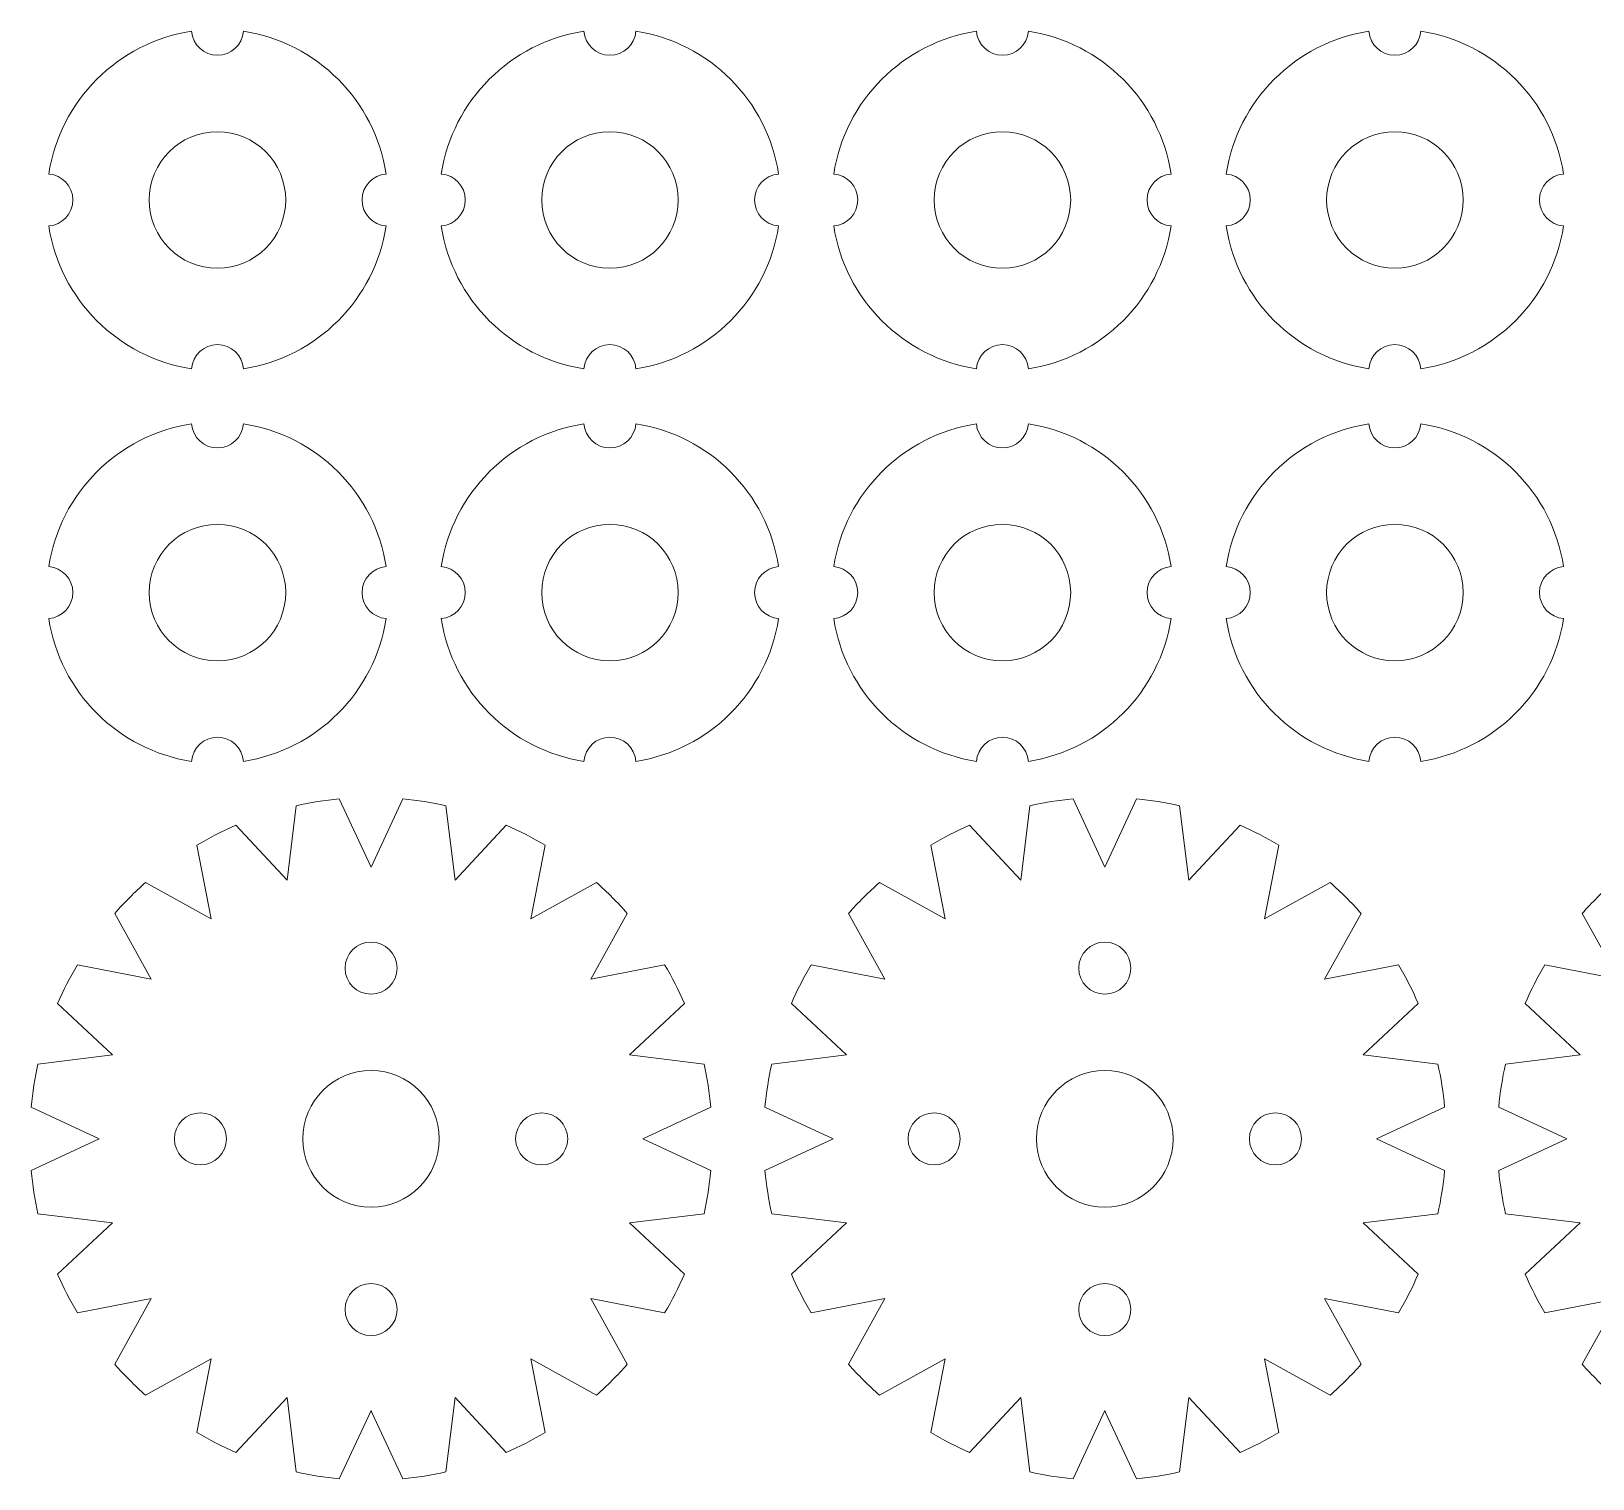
# Model space of a CAD drawing. Header units: centimetres. Extents: x -121 to 177, y -44 to 114.
# Drawn here: x 108.21 to 117.36, y -13.14 to -4.66 of the extents above; entities that cross this region are included whole.
import ezdxf

# ---------------------------------------------------------------- set-up
doc = ezdxf.new("R2010")
doc.units = ezdxf.units.CM
doc.header["$MEASUREMENT"] = 0
doc.layers.add('Layer 1', color=7, linetype='Continuous')

msp = doc.modelspace()

# ---------------------------------------------------------------- linework, layer by layer
at = {"layer": 'Layer 1', "lineweight": 20}
for centre, major_axis in [((109.3, -5.65), (0, 0.4)), ((111.6, -5.65), (0, 0.4)), ((113.9, -5.65), (0, 0.4)), ((116.2, -5.65), (0, 0.4)), ((109.3, -7.95), (0, 0.4)), ((111.6, -7.95), (0, 0.4)), ((113.9, -7.95), (0, 0.4)), ((116.2, -7.95), (0, 0.4)), ((110.2, -10.15), (0, 0.1525)), ((114.5, -10.15), (0, 0.1525)), ((110.2, -11.15), (0, 0.4)), ((114.5, -11.15), (0, 0.4)), ((109.2, -11.15), (0, 0.1525)), ((111.2, -11.15), (0, 0.1525)), ((113.5, -11.15), (0, 0.1525)), ((115.5, -11.15), (0, 0.1525)), ((110.2, -12.15), (0, 0.1525)), ((114.5, -12.15), (0, 0.1525))]:
    msp.add_ellipse(centre, major_axis=major_axis, ratio=1, dxfattribs=at)
for points, knots in [([(109.45207, -4.66149), (109.88253, -4.7272), (110.22273, -5.06747), (110.28844, -5.49793), (110.28844, -5.49793), (110.20963, -5.50384), (110.1475, -5.56968), (110.1475, -5.65), (110.1475, -5.65), (110.1475, -5.73032), (110.20963, -5.79616), (110.28844, -5.80207), (110.28844, -5.80207), (110.22273, -6.23253), (109.88253, -6.5728), (109.45207, -6.63851), (109.45207, -6.63851), (109.44619, -6.55966), (109.38034, -6.4975), (109.3, -6.4975), (109.3, -6.4975), (109.21966, -6.4975), (109.15381, -6.55966), (109.14793, -6.63851), (109.14793, -6.63851), (108.71747, -6.5728), (108.37727, -6.23253), (108.31156, -5.80207), (108.31156, -5.80207), (108.39037, -5.79616), (108.4525, -5.73032), (108.4525, -5.65), (108.4525, -5.65), (108.4525, -5.56968), (108.39037, -5.50384), (108.31156, -5.49793), (108.31156, -5.49793), (108.37727, -5.06747), (108.71747, -4.7272), (109.14793, -4.66149), (109.14793, -4.66149), (109.15381, -4.74034), (109.21966, -4.8025), (109.3, -4.8025), (109.3, -4.8025), (109.38034, -4.8025), (109.44619, -4.74034), (109.45207, -4.66149)], [0, 0, 0, 0, 0.0833333, 0.0833333, 0.0833333, 0.0833333, 0.1666667, 0.1666667, 0.1666667, 0.1666667, 0.25, 0.25, 0.25, 0.25, 0.3333333, 0.3333333, 0.3333333, 0.3333333, 0.4166667, 0.4166667, 0.4166667, 0.4166667, 0.5, 0.5, 0.5, 0.5, 0.5833333, 0.5833333, 0.5833333, 0.5833333, 0.6666667, 0.6666667, 0.6666667, 0.6666667, 0.75, 0.75, 0.75, 0.75, 0.8333333, 0.8333333, 0.8333333, 0.8333333, 0.9166667, 0.9166667, 0.9166667, 0.9166667, 1, 1, 1, 1]), ([(111.75207, -4.66149), (112.18253, -4.7272), (112.52273, -5.06747), (112.58844, -5.49793), (112.58844, -5.49793), (112.50963, -5.50384), (112.4475, -5.56968), (112.4475, -5.65), (112.4475, -5.65), (112.4475, -5.73032), (112.50963, -5.79616), (112.58844, -5.80207), (112.58844, -5.80207), (112.52273, -6.23253), (112.18253, -6.5728), (111.75207, -6.63851), (111.75207, -6.63851), (111.74619, -6.55966), (111.68034, -6.4975), (111.6, -6.4975), (111.6, -6.4975), (111.51966, -6.4975), (111.45381, -6.55966), (111.44793, -6.63851), (111.44793, -6.63851), (111.01747, -6.5728), (110.67727, -6.23253), (110.61156, -5.80207), (110.61156, -5.80207), (110.69037, -5.79616), (110.7525, -5.73032), (110.7525, -5.65), (110.7525, -5.65), (110.7525, -5.56968), (110.69037, -5.50384), (110.61156, -5.49793), (110.61156, -5.49793), (110.67727, -5.06747), (111.01747, -4.7272), (111.44793, -4.66149), (111.44793, -4.66149), (111.45381, -4.74034), (111.51966, -4.8025), (111.6, -4.8025), (111.6, -4.8025), (111.68034, -4.8025), (111.74619, -4.74034), (111.75207, -4.66149)], [0, 0, 0, 0, 0.0833333, 0.0833333, 0.0833333, 0.0833333, 0.1666667, 0.1666667, 0.1666667, 0.1666667, 0.25, 0.25, 0.25, 0.25, 0.3333333, 0.3333333, 0.3333333, 0.3333333, 0.4166667, 0.4166667, 0.4166667, 0.4166667, 0.5, 0.5, 0.5, 0.5, 0.5833333, 0.5833333, 0.5833333, 0.5833333, 0.6666667, 0.6666667, 0.6666667, 0.6666667, 0.75, 0.75, 0.75, 0.75, 0.8333333, 0.8333333, 0.8333333, 0.8333333, 0.9166667, 0.9166667, 0.9166667, 0.9166667, 1, 1, 1, 1]), ([(114.05207, -4.66149), (114.48253, -4.7272), (114.82273, -5.06747), (114.88844, -5.49793), (114.88844, -5.49793), (114.80963, -5.50384), (114.7475, -5.56968), (114.7475, -5.65), (114.7475, -5.65), (114.7475, -5.73032), (114.80963, -5.79616), (114.88844, -5.80207), (114.88844, -5.80207), (114.82273, -6.23253), (114.48253, -6.5728), (114.05207, -6.63851), (114.05207, -6.63851), (114.04619, -6.55966), (113.98034, -6.4975), (113.9, -6.4975), (113.9, -6.4975), (113.81966, -6.4975), (113.75381, -6.55966), (113.74793, -6.63851), (113.74793, -6.63851), (113.31747, -6.5728), (112.97727, -6.23253), (112.91156, -5.80207), (112.91156, -5.80207), (112.99037, -5.79616), (113.0525, -5.73032), (113.0525, -5.65), (113.0525, -5.65), (113.0525, -5.56968), (112.99037, -5.50384), (112.91156, -5.49793), (112.91156, -5.49793), (112.97727, -5.06747), (113.31747, -4.7272), (113.74793, -4.66149), (113.74793, -4.66149), (113.75381, -4.74034), (113.81966, -4.8025), (113.9, -4.8025), (113.9, -4.8025), (113.98034, -4.8025), (114.04619, -4.74034), (114.05207, -4.66149)], [0, 0, 0, 0, 0.0833333, 0.0833333, 0.0833333, 0.0833333, 0.1666667, 0.1666667, 0.1666667, 0.1666667, 0.25, 0.25, 0.25, 0.25, 0.3333333, 0.3333333, 0.3333333, 0.3333333, 0.4166667, 0.4166667, 0.4166667, 0.4166667, 0.5, 0.5, 0.5, 0.5, 0.5833333, 0.5833333, 0.5833333, 0.5833333, 0.6666667, 0.6666667, 0.6666667, 0.6666667, 0.75, 0.75, 0.75, 0.75, 0.8333333, 0.8333333, 0.8333333, 0.8333333, 0.9166667, 0.9166667, 0.9166667, 0.9166667, 1, 1, 1, 1]), ([(116.35207, -4.66149), (116.78253, -4.7272), (117.12273, -5.06747), (117.18844, -5.49793), (117.18844, -5.49793), (117.10963, -5.50384), (117.0475, -5.56968), (117.0475, -5.65), (117.0475, -5.65), (117.0475, -5.73032), (117.10963, -5.79616), (117.18844, -5.80207), (117.18844, -5.80207), (117.12273, -6.23253), (116.78253, -6.5728), (116.35207, -6.63851), (116.35207, -6.63851), (116.34619, -6.55966), (116.28034, -6.4975), (116.2, -6.4975), (116.2, -6.4975), (116.11966, -6.4975), (116.05381, -6.55966), (116.04793, -6.63851), (116.04793, -6.63851), (115.61747, -6.5728), (115.27727, -6.23253), (115.21156, -5.80207), (115.21156, -5.80207), (115.29037, -5.79616), (115.3525, -5.73032), (115.3525, -5.65), (115.3525, -5.65), (115.3525, -5.56968), (115.29037, -5.50384), (115.21156, -5.49793), (115.21156, -5.49793), (115.27727, -5.06747), (115.61747, -4.7272), (116.04793, -4.66149), (116.04793, -4.66149), (116.05381, -4.74034), (116.11966, -4.8025), (116.2, -4.8025), (116.2, -4.8025), (116.28034, -4.8025), (116.34619, -4.74034), (116.35207, -4.66149)], [0, 0, 0, 0, 0.0833333, 0.0833333, 0.0833333, 0.0833333, 0.1666667, 0.1666667, 0.1666667, 0.1666667, 0.25, 0.25, 0.25, 0.25, 0.3333333, 0.3333333, 0.3333333, 0.3333333, 0.4166667, 0.4166667, 0.4166667, 0.4166667, 0.5, 0.5, 0.5, 0.5, 0.5833333, 0.5833333, 0.5833333, 0.5833333, 0.6666667, 0.6666667, 0.6666667, 0.6666667, 0.75, 0.75, 0.75, 0.75, 0.8333333, 0.8333333, 0.8333333, 0.8333333, 0.9166667, 0.9166667, 0.9166667, 0.9166667, 1, 1, 1, 1]), ([(109.45207, -6.96149), (109.88253, -7.0272), (110.22273, -7.36747), (110.28844, -7.79793), (110.28844, -7.79793), (110.20963, -7.80384), (110.1475, -7.86968), (110.1475, -7.95), (110.1475, -7.95), (110.1475, -8.03032), (110.20963, -8.09616), (110.28844, -8.10207), (110.28844, -8.10207), (110.22273, -8.53253), (109.88253, -8.8728), (109.45207, -8.93851), (109.45207, -8.93851), (109.44619, -8.85966), (109.38034, -8.7975), (109.3, -8.7975), (109.3, -8.7975), (109.21966, -8.7975), (109.15381, -8.85966), (109.14793, -8.93851), (109.14793, -8.93851), (108.71747, -8.8728), (108.37727, -8.53253), (108.31156, -8.10207), (108.31156, -8.10207), (108.39037, -8.09616), (108.4525, -8.03032), (108.4525, -7.95), (108.4525, -7.95), (108.4525, -7.86968), (108.39037, -7.80384), (108.31156, -7.79793), (108.31156, -7.79793), (108.37727, -7.36747), (108.71747, -7.0272), (109.14793, -6.96149), (109.14793, -6.96149), (109.15381, -7.04034), (109.21966, -7.1025), (109.3, -7.1025), (109.3, -7.1025), (109.38034, -7.1025), (109.44619, -7.04034), (109.45207, -6.96149)], [0, 0, 0, 0, 0.0833333, 0.0833333, 0.0833333, 0.0833333, 0.1666667, 0.1666667, 0.1666667, 0.1666667, 0.25, 0.25, 0.25, 0.25, 0.3333333, 0.3333333, 0.3333333, 0.3333333, 0.4166667, 0.4166667, 0.4166667, 0.4166667, 0.5, 0.5, 0.5, 0.5, 0.5833333, 0.5833333, 0.5833333, 0.5833333, 0.6666667, 0.6666667, 0.6666667, 0.6666667, 0.75, 0.75, 0.75, 0.75, 0.8333333, 0.8333333, 0.8333333, 0.8333333, 0.9166667, 0.9166667, 0.9166667, 0.9166667, 1, 1, 1, 1]), ([(111.75207, -6.96149), (112.18253, -7.0272), (112.52273, -7.36747), (112.58844, -7.79793), (112.58844, -7.79793), (112.50963, -7.80384), (112.4475, -7.86968), (112.4475, -7.95), (112.4475, -7.95), (112.4475, -8.03032), (112.50963, -8.09616), (112.58844, -8.10207), (112.58844, -8.10207), (112.52273, -8.53253), (112.18253, -8.8728), (111.75207, -8.93851), (111.75207, -8.93851), (111.74619, -8.85966), (111.68034, -8.7975), (111.6, -8.7975), (111.6, -8.7975), (111.51966, -8.7975), (111.45381, -8.85966), (111.44793, -8.93851), (111.44793, -8.93851), (111.01747, -8.8728), (110.67727, -8.53253), (110.61156, -8.10207), (110.61156, -8.10207), (110.69037, -8.09616), (110.7525, -8.03032), (110.7525, -7.95), (110.7525, -7.95), (110.7525, -7.86968), (110.69037, -7.80384), (110.61156, -7.79793), (110.61156, -7.79793), (110.67727, -7.36747), (111.01747, -7.0272), (111.44793, -6.96149), (111.44793, -6.96149), (111.45381, -7.04034), (111.51966, -7.1025), (111.6, -7.1025), (111.6, -7.1025), (111.68034, -7.1025), (111.74619, -7.04034), (111.75207, -6.96149)], [0, 0, 0, 0, 0.0833333, 0.0833333, 0.0833333, 0.0833333, 0.1666667, 0.1666667, 0.1666667, 0.1666667, 0.25, 0.25, 0.25, 0.25, 0.3333333, 0.3333333, 0.3333333, 0.3333333, 0.4166667, 0.4166667, 0.4166667, 0.4166667, 0.5, 0.5, 0.5, 0.5, 0.5833333, 0.5833333, 0.5833333, 0.5833333, 0.6666667, 0.6666667, 0.6666667, 0.6666667, 0.75, 0.75, 0.75, 0.75, 0.8333333, 0.8333333, 0.8333333, 0.8333333, 0.9166667, 0.9166667, 0.9166667, 0.9166667, 1, 1, 1, 1]), ([(114.05207, -6.96149), (114.48253, -7.0272), (114.82273, -7.36747), (114.88844, -7.79793), (114.88844, -7.79793), (114.80963, -7.80384), (114.7475, -7.86968), (114.7475, -7.95), (114.7475, -7.95), (114.7475, -8.03032), (114.80963, -8.09616), (114.88844, -8.10207), (114.88844, -8.10207), (114.82273, -8.53253), (114.48253, -8.8728), (114.05207, -8.93851), (114.05207, -8.93851), (114.04619, -8.85966), (113.98034, -8.7975), (113.9, -8.7975), (113.9, -8.7975), (113.81966, -8.7975), (113.75381, -8.85966), (113.74793, -8.93851), (113.74793, -8.93851), (113.31747, -8.8728), (112.97727, -8.53253), (112.91156, -8.10207), (112.91156, -8.10207), (112.99037, -8.09616), (113.0525, -8.03032), (113.0525, -7.95), (113.0525, -7.95), (113.0525, -7.86968), (112.99037, -7.80384), (112.91156, -7.79793), (112.91156, -7.79793), (112.97727, -7.36747), (113.31747, -7.0272), (113.74793, -6.96149), (113.74793, -6.96149), (113.75381, -7.04034), (113.81966, -7.1025), (113.9, -7.1025), (113.9, -7.1025), (113.98034, -7.1025), (114.04619, -7.04034), (114.05207, -6.96149)], [0, 0, 0, 0, 0.0833333, 0.0833333, 0.0833333, 0.0833333, 0.1666667, 0.1666667, 0.1666667, 0.1666667, 0.25, 0.25, 0.25, 0.25, 0.3333333, 0.3333333, 0.3333333, 0.3333333, 0.4166667, 0.4166667, 0.4166667, 0.4166667, 0.5, 0.5, 0.5, 0.5, 0.5833333, 0.5833333, 0.5833333, 0.5833333, 0.6666667, 0.6666667, 0.6666667, 0.6666667, 0.75, 0.75, 0.75, 0.75, 0.8333333, 0.8333333, 0.8333333, 0.8333333, 0.9166667, 0.9166667, 0.9166667, 0.9166667, 1, 1, 1, 1]), ([(116.35207, -6.96149), (116.78253, -7.0272), (117.12273, -7.36747), (117.18844, -7.79793), (117.18844, -7.79793), (117.10963, -7.80384), (117.0475, -7.86968), (117.0475, -7.95), (117.0475, -7.95), (117.0475, -8.03032), (117.10963, -8.09616), (117.18844, -8.10207), (117.18844, -8.10207), (117.12273, -8.53253), (116.78253, -8.8728), (116.35207, -8.93851), (116.35207, -8.93851), (116.34619, -8.85966), (116.28034, -8.7975), (116.2, -8.7975), (116.2, -8.7975), (116.11966, -8.7975), (116.05381, -8.85966), (116.04793, -8.93851), (116.04793, -8.93851), (115.61747, -8.8728), (115.27727, -8.53253), (115.21156, -8.10207), (115.21156, -8.10207), (115.29037, -8.09616), (115.3525, -8.03032), (115.3525, -7.95), (115.3525, -7.95), (115.3525, -7.86968), (115.29037, -7.80384), (115.21156, -7.79793), (115.21156, -7.79793), (115.27727, -7.36747), (115.61747, -7.0272), (116.04793, -6.96149), (116.04793, -6.96149), (116.05381, -7.04034), (116.11966, -7.1025), (116.2, -7.1025), (116.2, -7.1025), (116.28034, -7.1025), (116.34619, -7.04034), (116.35207, -6.96149)], [0, 0, 0, 0, 0.0833333, 0.0833333, 0.0833333, 0.0833333, 0.1666667, 0.1666667, 0.1666667, 0.1666667, 0.25, 0.25, 0.25, 0.25, 0.3333333, 0.3333333, 0.3333333, 0.3333333, 0.4166667, 0.4166667, 0.4166667, 0.4166667, 0.5, 0.5, 0.5, 0.5, 0.5833333, 0.5833333, 0.5833333, 0.5833333, 0.6666667, 0.6666667, 0.6666667, 0.6666667, 0.75, 0.75, 0.75, 0.75, 0.8333333, 0.8333333, 0.8333333, 0.8333333, 0.9166667, 0.9166667, 0.9166667, 0.9166667, 1, 1, 1, 1]), ([(110.63837, -9.19834), (110.63837, -9.19834), (110.69206, -9.63559), (110.69206, -9.63559), (110.69206, -9.63559), (110.69206, -9.63559), (110.99252, -9.31338), (110.99252, -9.31338), (110.99252, -9.31338), (111.07108, -9.34733), (111.14701, -9.3862), (111.21998, -9.42955), (111.21998, -9.42955), (111.21998, -9.42955), (111.13596, -9.86176), (111.13596, -9.86176), (111.13596, -9.86176), (111.13596, -9.86176), (111.52079, -9.64844), (111.52079, -9.64844), (111.52079, -9.64844), (111.58482, -9.7048), (111.64519, -9.7652), (111.70156, -9.82922), (111.70156, -9.82922), (111.70156, -9.82922), (111.48824, -10.21404), (111.48824, -10.21404), (111.48824, -10.21404), (111.48824, -10.21404), (111.92046, -10.13002), (111.92046, -10.13002), (111.92046, -10.13002), (111.96382, -10.20297), (112.00265, -10.27893), (112.03662, -10.35748), (112.03662, -10.35748), (112.03662, -10.35748), (111.71441, -10.65794), (111.71441, -10.65794), (111.71441, -10.65794), (111.71441, -10.65794), (112.15166, -10.71163), (112.15166, -10.71163), (112.15166, -10.71163), (112.17009, -10.79394), (112.18336, -10.87818), (112.19131, -10.96396), (112.19131, -10.96396), (112.19131, -10.96396), (111.79235, -11.15), (111.79235, -11.15), (111.79235, -11.15), (111.79235, -11.15), (112.19131, -11.33604), (112.19131, -11.33604), (112.19131, -11.33604), (112.18339, -11.42183), (112.17007, -11.50605), (112.15166, -11.58837), (112.15166, -11.58837), (112.15166, -11.58837), (111.71441, -11.64206), (111.71441, -11.64206), (111.71441, -11.64206), (111.71441, -11.64206), (112.03662, -11.94252), (112.03662, -11.94252), (112.03662, -11.94252), (112.00267, -12.02108), (111.96381, -12.09701), (111.92046, -12.16998), (111.92046, -12.16998), (111.92046, -12.16998), (111.48824, -12.08596), (111.48824, -12.08596), (111.48824, -12.08596), (111.48824, -12.08596), (111.70156, -12.47079), (111.70156, -12.47079), (111.70156, -12.47079), (111.6452, -12.53482), (111.58481, -12.59519), (111.52079, -12.65156), (111.52079, -12.65156), (111.52079, -12.65156), (111.13596, -12.43824), (111.13596, -12.43824), (111.13596, -12.43824), (111.13596, -12.43824), (111.21998, -12.87046), (111.21998, -12.87046), (111.21998, -12.87046), (111.14703, -12.91382), (111.07107, -12.95265), (110.99252, -12.98662), (110.99252, -12.98662), (110.99252, -12.98662), (110.69206, -12.66441), (110.69206, -12.66441), (110.69206, -12.66441), (110.69206, -12.66441), (110.63837, -13.10166), (110.63837, -13.10166), (110.63837, -13.10166), (110.55606, -13.12009), (110.47182, -13.13336), (110.38604, -13.14131), (110.38604, -13.14131), (110.38604, -13.14131), (110.20495, -12.75297), (110.20495, -12.75297), (110.20495, -12.75297), (110.20495, -12.75297), (110.2, -12.74235), (110.2, -12.74235), (110.2, -12.74235), (110.2, -12.74235), (110.01396, -13.14131), (110.01396, -13.14131), (110.01396, -13.14131), (109.92817, -13.13339), (109.84395, -13.12007), (109.76163, -13.10166), (109.76163, -13.10166), (109.76163, -13.10166), (109.70794, -12.66441), (109.70794, -12.66441), (109.70794, -12.66441), (109.70794, -12.66441), (109.40748, -12.98662), (109.40748, -12.98662), (109.40748, -12.98662), (109.32892, -12.95267), (109.25299, -12.91381), (109.18002, -12.87046), (109.18002, -12.87046), (109.18002, -12.87046), (109.26404, -12.43824), (109.26404, -12.43824), (109.26404, -12.43824), (109.26404, -12.43824), (108.87921, -12.65156), (108.87921, -12.65156), (108.87921, -12.65156), (108.81518, -12.5952), (108.75481, -12.53481), (108.69844, -12.47079), (108.69844, -12.47079), (108.69844, -12.47079), (108.91176, -12.08596), (108.91176, -12.08596), (108.91176, -12.08596), (108.91176, -12.08596), (108.47954, -12.16998), (108.47954, -12.16998), (108.47954, -12.16998), (108.43618, -12.09703), (108.39735, -12.02107), (108.36338, -11.94252), (108.36338, -11.94252), (108.36338, -11.94252), (108.68559, -11.64206), (108.68559, -11.64206), (108.68559, -11.64206), (108.68559, -11.64206), (108.24834, -11.58837), (108.24834, -11.58837), (108.24834, -11.58837), (108.22991, -11.50606), (108.21664, -11.42182), (108.20869, -11.33604), (108.20869, -11.33604), (108.20869, -11.33604), (108.60765, -11.15), (108.60765, -11.15), (108.60765, -11.15), (108.60765, -11.15), (108.20869, -10.96396), (108.20869, -10.96396), (108.20869, -10.96396), (108.21661, -10.87816), (108.22992, -10.79393), (108.24834, -10.71162), (108.24834, -10.71162), (108.24834, -10.71162), (108.68558, -10.65794), (108.68558, -10.65794), (108.68558, -10.65794), (108.68558, -10.65794), (108.36338, -10.35749), (108.36338, -10.35749), (108.36338, -10.35749), (108.39733, -10.27893), (108.43619, -10.20298), (108.47954, -10.13002), (108.47954, -10.13002), (108.47954, -10.13002), (108.91176, -10.21404), (108.91176, -10.21404), (108.91176, -10.21404), (108.91176, -10.21404), (108.69844, -9.82922), (108.69844, -9.82922), (108.69844, -9.82922), (108.7548, -9.76519), (108.81519, -9.70481), (108.87921, -9.64844), (108.87921, -9.64844), (108.87921, -9.64844), (109.26404, -9.86176), (109.26404, -9.86176), (109.26404, -9.86176), (109.26404, -9.86176), (109.18002, -9.42954), (109.18002, -9.42954), (109.18002, -9.42954), (109.25297, -9.38618), (109.32893, -9.34735), (109.40748, -9.31338), (109.40748, -9.31338), (109.40748, -9.31338), (109.70794, -9.63559), (109.70794, -9.63559), (109.70794, -9.63559), (109.70794, -9.63559), (109.76163, -9.19834), (109.76163, -9.19834), (109.76163, -9.19834), (109.84394, -9.17991), (109.92818, -9.16664), (110.01396, -9.15869), (110.01396, -9.15869), (110.01396, -9.15869), (110.2, -9.55765), (110.2, -9.55765), (110.2, -9.55765), (110.2, -9.55765), (110.38604, -9.15869), (110.38604, -9.15869), (110.38604, -9.15869), (110.47182, -9.16664), (110.55605, -9.17992), (110.63837, -9.19834)], [0, 0, 0, 0, 0.0163934, 0.0163934, 0.0163934, 0.0163934, 0.0327869, 0.0327869, 0.0327869, 0.0327869, 0.0491803, 0.0491803, 0.0491803, 0.0491803, 0.0655738, 0.0655738, 0.0655738, 0.0655738, 0.0819672, 0.0819672, 0.0819672, 0.0819672, 0.0983607, 0.0983607, 0.0983607, 0.0983607, 0.1147541, 0.1147541, 0.1147541, 0.1147541, 0.1311475, 0.1311475, 0.1311475, 0.1311475, 0.147541, 0.147541, 0.147541, 0.147541, 0.1639344, 0.1639344, 0.1639344, 0.1639344, 0.1803279, 0.1803279, 0.1803279, 0.1803279, 0.1967213, 0.1967213, 0.1967213, 0.1967213, 0.2131148, 0.2131148, 0.2131148, 0.2131148, 0.2295082, 0.2295082, 0.2295082, 0.2295082, 0.2459016, 0.2459016, 0.2459016, 0.2459016, 0.2622951, 0.2622951, 0.2622951, 0.2622951, 0.2786885, 0.2786885, 0.2786885, 0.2786885, 0.295082, 0.295082, 0.295082, 0.295082, 0.3114754, 0.3114754, 0.3114754, 0.3114754, 0.3278689, 0.3278689, 0.3278689, 0.3278689, 0.3442623, 0.3442623, 0.3442623, 0.3442623, 0.3606557, 0.3606557, 0.3606557, 0.3606557, 0.3770492, 0.3770492, 0.3770492, 0.3770492, 0.3934426, 0.3934426, 0.3934426, 0.3934426, 0.4098361, 0.4098361, 0.4098361, 0.4098361, 0.4262295, 0.4262295, 0.4262295, 0.4262295, 0.442623, 0.442623, 0.442623, 0.442623, 0.4590164, 0.4590164, 0.4590164, 0.4590164, 0.4754098, 0.4754098, 0.4754098, 0.4754098, 0.4918033, 0.4918033, 0.4918033, 0.4918033, 0.5081967, 0.5081967, 0.5081967, 0.5081967, 0.5245902, 0.5245902, 0.5245902, 0.5245902, 0.5409836, 0.5409836, 0.5409836, 0.5409836, 0.557377, 0.557377, 0.557377, 0.557377, 0.5737705, 0.5737705, 0.5737705, 0.5737705, 0.5901639, 0.5901639, 0.5901639, 0.5901639, 0.6065574, 0.6065574, 0.6065574, 0.6065574, 0.6229508, 0.6229508, 0.6229508, 0.6229508, 0.6393443, 0.6393443, 0.6393443, 0.6393443, 0.6557377, 0.6557377, 0.6557377, 0.6557377, 0.6721311, 0.6721311, 0.6721311, 0.6721311, 0.6885246, 0.6885246, 0.6885246, 0.6885246, 0.704918, 0.704918, 0.704918, 0.704918, 0.7213115, 0.7213115, 0.7213115, 0.7213115, 0.7377049, 0.7377049, 0.7377049, 0.7377049, 0.7540984, 0.7540984, 0.7540984, 0.7540984, 0.7704918, 0.7704918, 0.7704918, 0.7704918, 0.7868852, 0.7868852, 0.7868852, 0.7868852, 0.8032787, 0.8032787, 0.8032787, 0.8032787, 0.8196721, 0.8196721, 0.8196721, 0.8196721, 0.8360656, 0.8360656, 0.8360656, 0.8360656, 0.852459, 0.852459, 0.852459, 0.852459, 0.8688525, 0.8688525, 0.8688525, 0.8688525, 0.8852459, 0.8852459, 0.8852459, 0.8852459, 0.9016393, 0.9016393, 0.9016393, 0.9016393, 0.9180328, 0.9180328, 0.9180328, 0.9180328, 0.9344262, 0.9344262, 0.9344262, 0.9344262, 0.9508197, 0.9508197, 0.9508197, 0.9508197, 0.9672131, 0.9672131, 0.9672131, 0.9672131, 0.9836066, 0.9836066, 0.9836066, 0.9836066, 1, 1, 1, 1]), ([(114.93837, -9.19834), (114.93837, -9.19834), (114.99206, -9.63559), (114.99206, -9.63559), (114.99206, -9.63559), (114.99206, -9.63559), (115.29252, -9.31338), (115.29252, -9.31338), (115.29252, -9.31338), (115.37108, -9.34733), (115.44701, -9.3862), (115.51998, -9.42955), (115.51998, -9.42955), (115.51998, -9.42955), (115.43596, -9.86176), (115.43596, -9.86176), (115.43596, -9.86176), (115.43596, -9.86176), (115.82079, -9.64844), (115.82079, -9.64844), (115.82079, -9.64844), (115.88482, -9.7048), (115.94519, -9.7652), (116.00156, -9.82922), (116.00156, -9.82922), (116.00156, -9.82922), (115.78824, -10.21404), (115.78824, -10.21404), (115.78824, -10.21404), (115.78824, -10.21404), (116.22046, -10.13002), (116.22046, -10.13002), (116.22046, -10.13002), (116.26382, -10.20297), (116.30265, -10.27893), (116.33662, -10.35748), (116.33662, -10.35748), (116.33662, -10.35748), (116.01441, -10.65794), (116.01441, -10.65794), (116.01441, -10.65794), (116.01441, -10.65794), (116.45166, -10.71163), (116.45166, -10.71163), (116.45166, -10.71163), (116.47009, -10.79394), (116.48336, -10.87818), (116.49131, -10.96396), (116.49131, -10.96396), (116.49131, -10.96396), (116.09235, -11.15), (116.09235, -11.15), (116.09235, -11.15), (116.09235, -11.15), (116.49131, -11.33604), (116.49131, -11.33604), (116.49131, -11.33604), (116.48339, -11.42183), (116.47007, -11.50605), (116.45166, -11.58837), (116.45166, -11.58837), (116.45166, -11.58837), (116.01441, -11.64206), (116.01441, -11.64206), (116.01441, -11.64206), (116.01441, -11.64206), (116.33662, -11.94252), (116.33662, -11.94252), (116.33662, -11.94252), (116.30267, -12.02108), (116.26381, -12.09701), (116.22046, -12.16998), (116.22046, -12.16998), (116.22046, -12.16998), (115.78824, -12.08596), (115.78824, -12.08596), (115.78824, -12.08596), (115.78824, -12.08596), (116.00156, -12.47079), (116.00156, -12.47079), (116.00156, -12.47079), (115.9452, -12.53482), (115.88481, -12.59519), (115.82079, -12.65156), (115.82079, -12.65156), (115.82079, -12.65156), (115.43596, -12.43824), (115.43596, -12.43824), (115.43596, -12.43824), (115.43596, -12.43824), (115.51998, -12.87046), (115.51998, -12.87046), (115.51998, -12.87046), (115.44703, -12.91382), (115.37107, -12.95265), (115.29252, -12.98662), (115.29252, -12.98662), (115.29252, -12.98662), (114.99206, -12.66441), (114.99206, -12.66441), (114.99206, -12.66441), (114.99206, -12.66441), (114.93837, -13.10166), (114.93837, -13.10166), (114.93837, -13.10166), (114.85606, -13.12009), (114.77182, -13.13336), (114.68604, -13.14131), (114.68604, -13.14131), (114.68604, -13.14131), (114.50495, -12.75297), (114.50495, -12.75297), (114.50495, -12.75297), (114.50495, -12.75297), (114.5, -12.74235), (114.5, -12.74235), (114.5, -12.74235), (114.5, -12.74235), (114.31396, -13.14131), (114.31396, -13.14131), (114.31396, -13.14131), (114.22817, -13.13339), (114.14395, -13.12007), (114.06163, -13.10166), (114.06163, -13.10166), (114.06163, -13.10166), (114.00794, -12.66441), (114.00794, -12.66441), (114.00794, -12.66441), (114.00794, -12.66441), (113.70748, -12.98662), (113.70748, -12.98662), (113.70748, -12.98662), (113.62892, -12.95267), (113.55299, -12.91381), (113.48002, -12.87046), (113.48002, -12.87046), (113.48002, -12.87046), (113.56404, -12.43824), (113.56404, -12.43824), (113.56404, -12.43824), (113.56404, -12.43824), (113.17921, -12.65156), (113.17921, -12.65156), (113.17921, -12.65156), (113.11518, -12.5952), (113.05481, -12.53481), (112.99844, -12.47079), (112.99844, -12.47079), (112.99844, -12.47079), (113.21176, -12.08596), (113.21176, -12.08596), (113.21176, -12.08596), (113.21176, -12.08596), (112.77954, -12.16998), (112.77954, -12.16998), (112.77954, -12.16998), (112.73618, -12.09703), (112.69735, -12.02107), (112.66338, -11.94252), (112.66338, -11.94252), (112.66338, -11.94252), (112.98559, -11.64206), (112.98559, -11.64206), (112.98559, -11.64206), (112.98559, -11.64206), (112.54834, -11.58837), (112.54834, -11.58837), (112.54834, -11.58837), (112.52991, -11.50606), (112.51664, -11.42182), (112.50869, -11.33604), (112.50869, -11.33604), (112.50869, -11.33604), (112.90765, -11.15), (112.90765, -11.15), (112.90765, -11.15), (112.90765, -11.15), (112.50869, -10.96396), (112.50869, -10.96396), (112.50869, -10.96396), (112.51661, -10.87816), (112.52992, -10.79393), (112.54834, -10.71162), (112.54834, -10.71162), (112.54834, -10.71162), (112.98558, -10.65794), (112.98558, -10.65794), (112.98558, -10.65794), (112.98558, -10.65794), (112.66338, -10.35749), (112.66338, -10.35749), (112.66338, -10.35749), (112.69733, -10.27893), (112.73619, -10.20298), (112.77954, -10.13002), (112.77954, -10.13002), (112.77954, -10.13002), (113.21176, -10.21404), (113.21176, -10.21404), (113.21176, -10.21404), (113.21176, -10.21404), (112.99844, -9.82922), (112.99844, -9.82922), (112.99844, -9.82922), (113.0548, -9.76519), (113.11519, -9.70481), (113.17921, -9.64844), (113.17921, -9.64844), (113.17921, -9.64844), (113.56404, -9.86176), (113.56404, -9.86176), (113.56404, -9.86176), (113.56404, -9.86176), (113.48002, -9.42954), (113.48002, -9.42954), (113.48002, -9.42954), (113.55297, -9.38618), (113.62893, -9.34735), (113.70748, -9.31338), (113.70748, -9.31338), (113.70748, -9.31338), (114.00794, -9.63559), (114.00794, -9.63559), (114.00794, -9.63559), (114.00794, -9.63559), (114.06163, -9.19834), (114.06163, -9.19834), (114.06163, -9.19834), (114.14394, -9.17991), (114.22818, -9.16664), (114.31396, -9.15869), (114.31396, -9.15869), (114.31396, -9.15869), (114.5, -9.55765), (114.5, -9.55765), (114.5, -9.55765), (114.5, -9.55765), (114.68604, -9.15869), (114.68604, -9.15869), (114.68604, -9.15869), (114.77182, -9.16664), (114.85605, -9.17992), (114.93837, -9.19834)], [0, 0, 0, 0, 0.0163934, 0.0163934, 0.0163934, 0.0163934, 0.0327869, 0.0327869, 0.0327869, 0.0327869, 0.0491803, 0.0491803, 0.0491803, 0.0491803, 0.0655738, 0.0655738, 0.0655738, 0.0655738, 0.0819672, 0.0819672, 0.0819672, 0.0819672, 0.0983607, 0.0983607, 0.0983607, 0.0983607, 0.1147541, 0.1147541, 0.1147541, 0.1147541, 0.1311475, 0.1311475, 0.1311475, 0.1311475, 0.147541, 0.147541, 0.147541, 0.147541, 0.1639344, 0.1639344, 0.1639344, 0.1639344, 0.1803279, 0.1803279, 0.1803279, 0.1803279, 0.1967213, 0.1967213, 0.1967213, 0.1967213, 0.2131148, 0.2131148, 0.2131148, 0.2131148, 0.2295082, 0.2295082, 0.2295082, 0.2295082, 0.2459016, 0.2459016, 0.2459016, 0.2459016, 0.2622951, 0.2622951, 0.2622951, 0.2622951, 0.2786885, 0.2786885, 0.2786885, 0.2786885, 0.295082, 0.295082, 0.295082, 0.295082, 0.3114754, 0.3114754, 0.3114754, 0.3114754, 0.3278689, 0.3278689, 0.3278689, 0.3278689, 0.3442623, 0.3442623, 0.3442623, 0.3442623, 0.3606557, 0.3606557, 0.3606557, 0.3606557, 0.3770492, 0.3770492, 0.3770492, 0.3770492, 0.3934426, 0.3934426, 0.3934426, 0.3934426, 0.4098361, 0.4098361, 0.4098361, 0.4098361, 0.4262295, 0.4262295, 0.4262295, 0.4262295, 0.442623, 0.442623, 0.442623, 0.442623, 0.4590164, 0.4590164, 0.4590164, 0.4590164, 0.4754098, 0.4754098, 0.4754098, 0.4754098, 0.4918033, 0.4918033, 0.4918033, 0.4918033, 0.5081967, 0.5081967, 0.5081967, 0.5081967, 0.5245902, 0.5245902, 0.5245902, 0.5245902, 0.5409836, 0.5409836, 0.5409836, 0.5409836, 0.557377, 0.557377, 0.557377, 0.557377, 0.5737705, 0.5737705, 0.5737705, 0.5737705, 0.5901639, 0.5901639, 0.5901639, 0.5901639, 0.6065574, 0.6065574, 0.6065574, 0.6065574, 0.6229508, 0.6229508, 0.6229508, 0.6229508, 0.6393443, 0.6393443, 0.6393443, 0.6393443, 0.6557377, 0.6557377, 0.6557377, 0.6557377, 0.6721311, 0.6721311, 0.6721311, 0.6721311, 0.6885246, 0.6885246, 0.6885246, 0.6885246, 0.704918, 0.704918, 0.704918, 0.704918, 0.7213115, 0.7213115, 0.7213115, 0.7213115, 0.7377049, 0.7377049, 0.7377049, 0.7377049, 0.7540984, 0.7540984, 0.7540984, 0.7540984, 0.7704918, 0.7704918, 0.7704918, 0.7704918, 0.7868852, 0.7868852, 0.7868852, 0.7868852, 0.8032787, 0.8032787, 0.8032787, 0.8032787, 0.8196721, 0.8196721, 0.8196721, 0.8196721, 0.8360656, 0.8360656, 0.8360656, 0.8360656, 0.852459, 0.852459, 0.852459, 0.852459, 0.8688525, 0.8688525, 0.8688525, 0.8688525, 0.8852459, 0.8852459, 0.8852459, 0.8852459, 0.9016393, 0.9016393, 0.9016393, 0.9016393, 0.9180328, 0.9180328, 0.9180328, 0.9180328, 0.9344262, 0.9344262, 0.9344262, 0.9344262, 0.9508197, 0.9508197, 0.9508197, 0.9508197, 0.9672131, 0.9672131, 0.9672131, 0.9672131, 0.9836066, 0.9836066, 0.9836066, 0.9836066, 1, 1, 1, 1]), ([(119.23837, -9.19834), (119.23837, -9.19834), (119.29206, -9.63559), (119.29206, -9.63559), (119.29206, -9.63559), (119.29206, -9.63559), (119.59252, -9.31338), (119.59252, -9.31338), (119.59252, -9.31338), (119.67108, -9.34733), (119.74701, -9.3862), (119.81998, -9.42955), (119.81998, -9.42955), (119.81998, -9.42955), (119.73596, -9.86176), (119.73596, -9.86176), (119.73596, -9.86176), (119.73596, -9.86176), (120.12079, -9.64844), (120.12079, -9.64844), (120.12079, -9.64844), (120.18482, -9.7048), (120.24519, -9.7652), (120.30156, -9.82922), (120.30156, -9.82922), (120.30156, -9.82922), (120.08824, -10.21404), (120.08824, -10.21404), (120.08824, -10.21404), (120.08824, -10.21404), (120.52046, -10.13002), (120.52046, -10.13002), (120.52046, -10.13002), (120.56382, -10.20297), (120.60265, -10.27893), (120.63662, -10.35748), (120.63662, -10.35748), (120.63662, -10.35748), (120.31441, -10.65794), (120.31441, -10.65794), (120.31441, -10.65794), (120.31441, -10.65794), (120.75166, -10.71163), (120.75166, -10.71163), (120.75166, -10.71163), (120.77009, -10.79394), (120.78336, -10.87818), (120.79131, -10.96396), (120.79131, -10.96396), (120.79131, -10.96396), (120.39235, -11.15), (120.39235, -11.15), (120.39235, -11.15), (120.39235, -11.15), (120.79131, -11.33604), (120.79131, -11.33604), (120.79131, -11.33604), (120.78339, -11.42183), (120.77007, -11.50605), (120.75166, -11.58837), (120.75166, -11.58837), (120.75166, -11.58837), (120.31441, -11.64206), (120.31441, -11.64206), (120.31441, -11.64206), (120.31441, -11.64206), (120.63662, -11.94252), (120.63662, -11.94252), (120.63662, -11.94252), (120.60267, -12.02108), (120.56381, -12.09701), (120.52046, -12.16998), (120.52046, -12.16998), (120.52046, -12.16998), (120.08824, -12.08596), (120.08824, -12.08596), (120.08824, -12.08596), (120.08824, -12.08596), (120.30156, -12.47079), (120.30156, -12.47079), (120.30156, -12.47079), (120.2452, -12.53482), (120.18481, -12.59519), (120.12079, -12.65156), (120.12079, -12.65156), (120.12079, -12.65156), (119.73596, -12.43824), (119.73596, -12.43824), (119.73596, -12.43824), (119.73596, -12.43824), (119.81998, -12.87046), (119.81998, -12.87046), (119.81998, -12.87046), (119.74703, -12.91382), (119.67107, -12.95265), (119.59252, -12.98662), (119.59252, -12.98662), (119.59252, -12.98662), (119.29206, -12.66441), (119.29206, -12.66441), (119.29206, -12.66441), (119.29206, -12.66441), (119.23837, -13.10166), (119.23837, -13.10166), (119.23837, -13.10166), (119.15606, -13.12009), (119.07182, -13.13336), (118.98604, -13.14131), (118.98604, -13.14131), (118.98604, -13.14131), (118.80495, -12.75297), (118.80495, -12.75297), (118.80495, -12.75297), (118.80495, -12.75297), (118.8, -12.74235), (118.8, -12.74235), (118.8, -12.74235), (118.8, -12.74235), (118.61396, -13.14131), (118.61396, -13.14131), (118.61396, -13.14131), (118.52817, -13.13339), (118.44395, -13.12007), (118.36163, -13.10166), (118.36163, -13.10166), (118.36163, -13.10166), (118.30794, -12.66441), (118.30794, -12.66441), (118.30794, -12.66441), (118.30794, -12.66441), (118.00748, -12.98662), (118.00748, -12.98662), (118.00748, -12.98662), (117.92892, -12.95267), (117.85299, -12.91381), (117.78002, -12.87046), (117.78002, -12.87046), (117.78002, -12.87046), (117.86404, -12.43824), (117.86404, -12.43824), (117.86404, -12.43824), (117.86404, -12.43824), (117.47921, -12.65156), (117.47921, -12.65156), (117.47921, -12.65156), (117.41518, -12.5952), (117.35481, -12.53481), (117.29844, -12.47079), (117.29844, -12.47079), (117.29844, -12.47079), (117.51176, -12.08596), (117.51176, -12.08596), (117.51176, -12.08596), (117.51176, -12.08596), (117.07954, -12.16998), (117.07954, -12.16998), (117.07954, -12.16998), (117.03618, -12.09703), (116.99735, -12.02107), (116.96338, -11.94252), (116.96338, -11.94252), (116.96338, -11.94252), (117.28559, -11.64206), (117.28559, -11.64206), (117.28559, -11.64206), (117.28559, -11.64206), (116.84834, -11.58837), (116.84834, -11.58837), (116.84834, -11.58837), (116.82991, -11.50606), (116.81664, -11.42182), (116.80869, -11.33604), (116.80869, -11.33604), (116.80869, -11.33604), (117.20765, -11.15), (117.20765, -11.15), (117.20765, -11.15), (117.20765, -11.15), (116.80869, -10.96396), (116.80869, -10.96396), (116.80869, -10.96396), (116.81661, -10.87816), (116.82992, -10.79393), (116.84834, -10.71162), (116.84834, -10.71162), (116.84834, -10.71162), (117.28558, -10.65794), (117.28558, -10.65794), (117.28558, -10.65794), (117.28558, -10.65794), (116.96338, -10.35749), (116.96338, -10.35749), (116.96338, -10.35749), (116.99733, -10.27893), (117.03619, -10.20298), (117.07954, -10.13002), (117.07954, -10.13002), (117.07954, -10.13002), (117.51176, -10.21404), (117.51176, -10.21404), (117.51176, -10.21404), (117.51176, -10.21404), (117.29844, -9.82922), (117.29844, -9.82922), (117.29844, -9.82922), (117.3548, -9.76519), (117.41519, -9.70481), (117.47921, -9.64844), (117.47921, -9.64844), (117.47921, -9.64844), (117.86404, -9.86176), (117.86404, -9.86176), (117.86404, -9.86176), (117.86404, -9.86176), (117.78002, -9.42954), (117.78002, -9.42954), (117.78002, -9.42954), (117.85297, -9.38618), (117.92893, -9.34735), (118.00748, -9.31338), (118.00748, -9.31338), (118.00748, -9.31338), (118.30794, -9.63559), (118.30794, -9.63559), (118.30794, -9.63559), (118.30794, -9.63559), (118.36163, -9.19834), (118.36163, -9.19834), (118.36163, -9.19834), (118.44394, -9.17991), (118.52818, -9.16664), (118.61396, -9.15869), (118.61396, -9.15869), (118.61396, -9.15869), (118.8, -9.55765), (118.8, -9.55765), (118.8, -9.55765), (118.8, -9.55765), (118.98604, -9.15869), (118.98604, -9.15869), (118.98604, -9.15869), (119.07182, -9.16664), (119.15605, -9.17992), (119.23837, -9.19834)], [0, 0, 0, 0, 0.0163934, 0.0163934, 0.0163934, 0.0163934, 0.0327869, 0.0327869, 0.0327869, 0.0327869, 0.0491803, 0.0491803, 0.0491803, 0.0491803, 0.0655738, 0.0655738, 0.0655738, 0.0655738, 0.0819672, 0.0819672, 0.0819672, 0.0819672, 0.0983607, 0.0983607, 0.0983607, 0.0983607, 0.1147541, 0.1147541, 0.1147541, 0.1147541, 0.1311475, 0.1311475, 0.1311475, 0.1311475, 0.147541, 0.147541, 0.147541, 0.147541, 0.1639344, 0.1639344, 0.1639344, 0.1639344, 0.1803279, 0.1803279, 0.1803279, 0.1803279, 0.1967213, 0.1967213, 0.1967213, 0.1967213, 0.2131148, 0.2131148, 0.2131148, 0.2131148, 0.2295082, 0.2295082, 0.2295082, 0.2295082, 0.2459016, 0.2459016, 0.2459016, 0.2459016, 0.2622951, 0.2622951, 0.2622951, 0.2622951, 0.2786885, 0.2786885, 0.2786885, 0.2786885, 0.295082, 0.295082, 0.295082, 0.295082, 0.3114754, 0.3114754, 0.3114754, 0.3114754, 0.3278689, 0.3278689, 0.3278689, 0.3278689, 0.3442623, 0.3442623, 0.3442623, 0.3442623, 0.3606557, 0.3606557, 0.3606557, 0.3606557, 0.3770492, 0.3770492, 0.3770492, 0.3770492, 0.3934426, 0.3934426, 0.3934426, 0.3934426, 0.4098361, 0.4098361, 0.4098361, 0.4098361, 0.4262295, 0.4262295, 0.4262295, 0.4262295, 0.442623, 0.442623, 0.442623, 0.442623, 0.4590164, 0.4590164, 0.4590164, 0.4590164, 0.4754098, 0.4754098, 0.4754098, 0.4754098, 0.4918033, 0.4918033, 0.4918033, 0.4918033, 0.5081967, 0.5081967, 0.5081967, 0.5081967, 0.5245902, 0.5245902, 0.5245902, 0.5245902, 0.5409836, 0.5409836, 0.5409836, 0.5409836, 0.557377, 0.557377, 0.557377, 0.557377, 0.5737705, 0.5737705, 0.5737705, 0.5737705, 0.5901639, 0.5901639, 0.5901639, 0.5901639, 0.6065574, 0.6065574, 0.6065574, 0.6065574, 0.6229508, 0.6229508, 0.6229508, 0.6229508, 0.6393443, 0.6393443, 0.6393443, 0.6393443, 0.6557377, 0.6557377, 0.6557377, 0.6557377, 0.6721311, 0.6721311, 0.6721311, 0.6721311, 0.6885246, 0.6885246, 0.6885246, 0.6885246, 0.704918, 0.704918, 0.704918, 0.704918, 0.7213115, 0.7213115, 0.7213115, 0.7213115, 0.7377049, 0.7377049, 0.7377049, 0.7377049, 0.7540984, 0.7540984, 0.7540984, 0.7540984, 0.7704918, 0.7704918, 0.7704918, 0.7704918, 0.7868852, 0.7868852, 0.7868852, 0.7868852, 0.8032787, 0.8032787, 0.8032787, 0.8032787, 0.8196721, 0.8196721, 0.8196721, 0.8196721, 0.8360656, 0.8360656, 0.8360656, 0.8360656, 0.852459, 0.852459, 0.852459, 0.852459, 0.8688525, 0.8688525, 0.8688525, 0.8688525, 0.8852459, 0.8852459, 0.8852459, 0.8852459, 0.9016393, 0.9016393, 0.9016393, 0.9016393, 0.9180328, 0.9180328, 0.9180328, 0.9180328, 0.9344262, 0.9344262, 0.9344262, 0.9344262, 0.9508197, 0.9508197, 0.9508197, 0.9508197, 0.9672131, 0.9672131, 0.9672131, 0.9672131, 0.9836066, 0.9836066, 0.9836066, 0.9836066, 1, 1, 1, 1]), ([(108.20869, -10.96396), (108.20869, -10.96396), (108.60765, -11.15), (108.60765, -11.15), (108.60765, -11.15), (108.60765, -11.15), (108.20869, -10.96396), (108.20869, -10.96396), (108.20869, -10.96396), (108.20869, -10.96396), (108.20869, -10.96397), (108.20869, -10.96397), (108.20869, -10.96397), (108.20869, -10.96397), (108.60765, -11.15), (108.60765, -11.15), (108.60765, -11.15), (108.60765, -11.15), (108.20869, -10.96396), (108.20869, -10.96396)], [0, 0, 0, 0, 0.2, 0.2, 0.2, 0.2, 0.4, 0.4, 0.4, 0.4, 0.6, 0.6, 0.6, 0.6, 0.8, 0.8, 0.8, 0.8, 1, 1, 1, 1]), ([(112.50869, -10.96396), (112.50869, -10.96396), (112.90765, -11.15), (112.90765, -11.15), (112.90765, -11.15), (112.90765, -11.15), (112.50869, -10.96396), (112.50869, -10.96396), (112.50869, -10.96396), (112.50869, -10.96396), (112.50869, -10.96397), (112.50869, -10.96397), (112.50869, -10.96397), (112.50869, -10.96397), (112.90765, -11.15), (112.90765, -11.15), (112.90765, -11.15), (112.90765, -11.15), (112.50869, -10.96396), (112.50869, -10.96396)], [0, 0, 0, 0, 0.2, 0.2, 0.2, 0.2, 0.4, 0.4, 0.4, 0.4, 0.6, 0.6, 0.6, 0.6, 0.8, 0.8, 0.8, 0.8, 1, 1, 1, 1]), ([(116.80869, -10.96396), (116.80869, -10.96396), (117.20765, -11.15), (117.20765, -11.15), (117.20765, -11.15), (117.20765, -11.15), (116.80869, -10.96396), (116.80869, -10.96396), (116.80869, -10.96396), (116.80869, -10.96396), (116.80869, -10.96397), (116.80869, -10.96397), (116.80869, -10.96397), (116.80869, -10.96397), (117.20765, -11.15), (117.20765, -11.15), (117.20765, -11.15), (117.20765, -11.15), (116.80869, -10.96396), (116.80869, -10.96396)], [0, 0, 0, 0, 0.2, 0.2, 0.2, 0.2, 0.4, 0.4, 0.4, 0.4, 0.6, 0.6, 0.6, 0.6, 0.8, 0.8, 0.8, 0.8, 1, 1, 1, 1]), ([(112.19131, -11.33603), (112.19131, -11.33603), (112.19131, -11.33604), (112.19131, -11.33604), (112.19131, -11.33604), (112.19131, -11.33604), (111.79235, -11.15), (111.79235, -11.15), (111.79235, -11.15), (111.79235, -11.15), (112.19131, -11.33603), (112.19131, -11.33603)], [0, 0, 0, 0, 0.3333333, 0.3333333, 0.3333333, 0.3333333, 0.6666667, 0.6666667, 0.6666667, 0.6666667, 1, 1, 1, 1]), ([(116.49131, -11.33603), (116.49131, -11.33603), (116.49131, -11.33604), (116.49131, -11.33604), (116.49131, -11.33604), (116.49131, -11.33604), (116.09235, -11.15), (116.09235, -11.15), (116.09235, -11.15), (116.09235, -11.15), (116.49131, -11.33603), (116.49131, -11.33603)], [0, 0, 0, 0, 0.3333333, 0.3333333, 0.3333333, 0.3333333, 0.6666667, 0.6666667, 0.6666667, 0.6666667, 1, 1, 1, 1]), ([(110.01396, -13.14131), (110.01396, -13.14131), (110.2, -12.74235), (110.2, -12.74235), (110.2, -12.74235), (110.2, -12.74235), (110.01396, -13.14131), (110.01396, -13.14131), (110.01396, -13.14131), (110.01396, -13.14131), (110.01397, -13.14131), (110.01397, -13.14131), (110.01397, -13.14131), (110.01397, -13.14131), (110.2, -12.74235), (110.2, -12.74235), (110.2, -12.74235), (110.2, -12.74235), (110.01396, -13.14131), (110.01396, -13.14131)], [0, 0, 0, 0, 0.2, 0.2, 0.2, 0.2, 0.4, 0.4, 0.4, 0.4, 0.6, 0.6, 0.6, 0.6, 0.8, 0.8, 0.8, 0.8, 1, 1, 1, 1]), ([(114.31396, -13.14131), (114.31396, -13.14131), (114.5, -12.74235), (114.5, -12.74235), (114.5, -12.74235), (114.5, -12.74235), (114.31396, -13.14131), (114.31396, -13.14131), (114.31396, -13.14131), (114.31396, -13.14131), (114.31397, -13.14131), (114.31397, -13.14131), (114.31397, -13.14131), (114.31397, -13.14131), (114.5, -12.74235), (114.5, -12.74235), (114.5, -12.74235), (114.5, -12.74235), (114.31396, -13.14131), (114.31396, -13.14131)], [0, 0, 0, 0, 0.2, 0.2, 0.2, 0.2, 0.4, 0.4, 0.4, 0.4, 0.6, 0.6, 0.6, 0.6, 0.8, 0.8, 0.8, 0.8, 1, 1, 1, 1])]:
    msp.add_open_spline(points, degree=3, knots=knots, dxfattribs=at)

doc.saveas('drawing.dxf')
